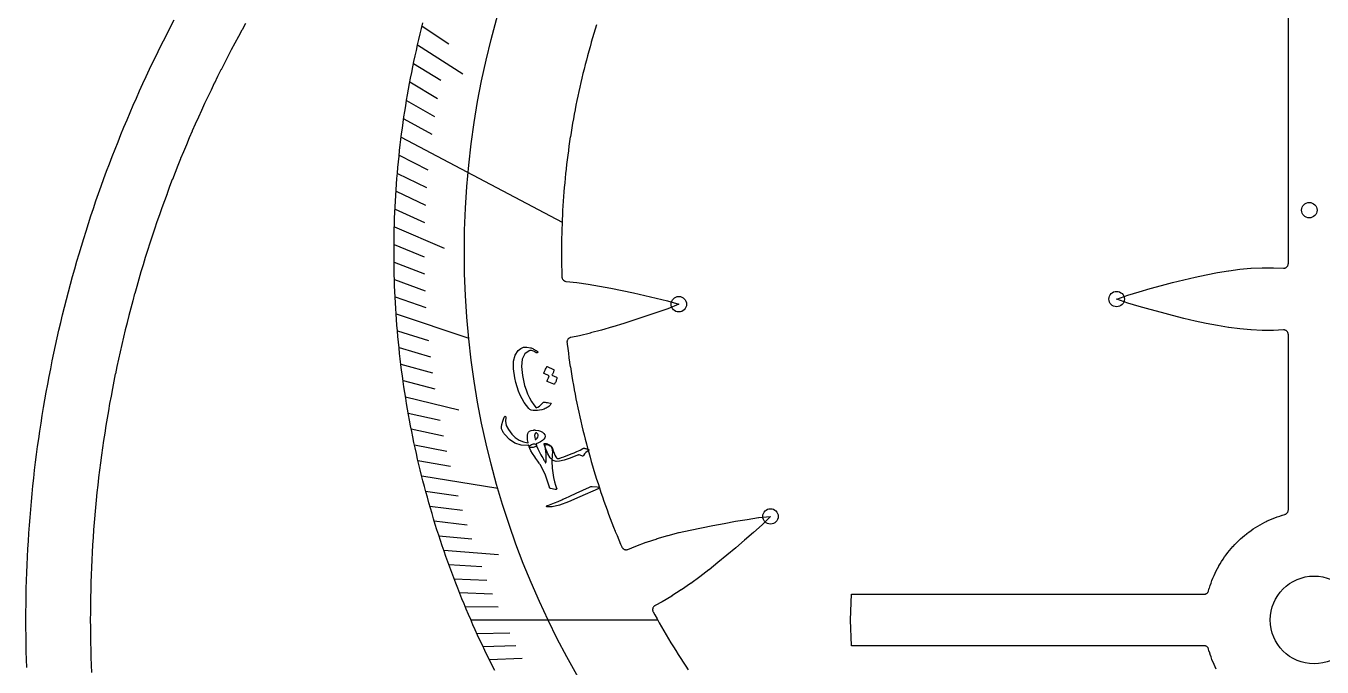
# Model space of a CAD drawing. Header units: millimetres. Extents: x -68 to 68, y -68 to 68.
# Drawn here: x -68 to 0.4, y -2.5 to 31.3 of the extents above; entities that cross this region are included whole.
import ezdxf

# ---------------------------------------------------------------- set-up
doc = ezdxf.new("R2010")
doc.units = ezdxf.units.MM
for name, color, linetype in [('CUT_INNER', 6, 'Continuous'), ('CUT_OUTER', 1, 'Continuous'), ('ENGRAVE', 7, 'Continuous'), ('ENGRAVE_FINE', 8, 'Continuous'), ('TEXT', 5, 'Continuous')]:
    doc.layers.add(name, color=color, linetype=linetype)

msp = doc.modelspace()

# ---------------------------------------------------------------- linework, layer by layer
at = {"layer": 'CUT_INNER'}
for points in [[(-5.1597, -2.5955), (-5.2205, -2.4708), (-5.2219, -2.4681), (-5.2796, -2.342), (-5.2809, -2.3392), (-5.3355, -2.2117), (-5.3367, -2.2089), (-5.3882, -2.0801), (-5.3893, -2.0772), (-5.4376, -1.9472), (-5.4386, -1.9443), (-5.4837, -1.8132), (-5.4847, -1.8103), (-5.5266, -1.6781), (-5.5275, -1.6751), (-5.5665, -1.5405), (-5.5666, -1.5405), (-5.5739, -1.5186), (-5.5841, -1.4958), (-5.5965, -1.4741), (-5.611, -1.4537), (-5.6275, -1.4349), (-5.6458, -1.4179), (-5.6657, -1.4027), (-5.687, -1.3896), (-5.7095, -1.3788), (-5.733, -1.3702), (-5.7572, -1.364), (-5.782, -1.3603), (-5.8069, -1.359), (-24.3909, -1.359), (-24.3966, -1.3587), (-24.3972, -1.3531), (-24.4633, -0.0061), (-24.4633, 0.0061), (-24.3972, 1.3531), (-24.3966, 1.3587), (-24.3909, 1.359), (-5.8069, 1.359), (-5.7822, 1.3602), (-5.7577, 1.3639), (-5.7337, 1.37), (-5.7104, 1.3784), (-5.688, 1.3891), (-5.6669, 1.4019), (-5.6471, 1.4168), (-5.6288, 1.4336), (-5.6123, 1.4521), (-5.5978, 1.4721), (-5.5852, 1.4935), (-5.5749, 1.516), (-5.5668, 1.5394), (-5.5275, 1.6752), (-5.5266, 1.6781), (-5.4847, 1.8103), (-5.4837, 1.8132), (-5.4386, 1.9443), (-5.4376, 1.9472), (-5.3893, 2.0772), (-5.3882, 2.0801), (-5.3367, 2.2089), (-5.3355, 2.2117), (-5.2809, 2.3392), (-5.2796, 2.342), (-5.2219, 2.4681), (-5.2205, 2.4708), (-5.1597, 2.5955), (-5.1583, 2.5982), (-5.0945, 2.7213), (-5.093, 2.724), (-5.0261, 2.8455), (-5.0246, 2.8482), (-4.9548, 2.968), (-4.9532, 2.9706), (-4.8805, 3.0887), (-4.8788, 3.0913), (-4.8032, 3.2075), (-4.8015, 3.2101), (-4.723, 3.3245), (-4.7213, 3.327), (-4.64, 3.4394), (-4.6382, 3.4418), (-4.5542, 3.5522), (-4.5523, 3.5546), (-4.4657, 3.6629), (-4.4637, 3.6653), (-4.3744, 3.7714), (-4.3724, 3.7737), (-4.2806, 3.8776), (-4.2785, 3.8799), (-4.1841, 3.9815), (-4.182, 3.9837), (-4.0851, 4.083), (-4.083, 4.0851), (-3.9837, 4.182), (-3.9815, 4.1841), (-3.8799, 4.2785), (-3.8776, 4.2806), (-3.7737, 4.3724), (-3.7714, 4.3744), (-3.6653, 4.4637), (-3.6629, 4.4657), (-3.5546, 4.5523), (-3.5522, 4.5542), (-3.4418, 4.6382), (-3.4394, 4.64), (-3.327, 4.7213), (-3.3245, 4.723), (-3.2101, 4.8015), (-3.2075, 4.8032), (-3.0913, 4.8788), (-3.0887, 4.8805), (-2.9706, 4.9532), (-2.968, 4.9548), (-2.8482, 5.0246), (-2.8455, 5.0261), (-2.724, 5.093), (-2.7213, 5.0945), (-2.5982, 5.1583), (-2.5955, 5.1597), (-2.4708, 5.2205), (-2.4681, 5.2219), (-2.342, 5.2796), (-2.3392, 5.2809), (-2.2117, 5.3355), (-2.2089, 5.3367), (-2.0801, 5.3882), (-2.0772, 5.3893), (-1.9472, 5.4376), (-1.9443, 5.4386), (-1.8132, 5.4837), (-1.8103, 5.4847), (-1.6781, 5.5266), (-1.6751, 5.5275), (-1.5405, 5.5665), (-1.5405, 5.5666), (-1.5186, 5.5739), (-1.4958, 5.5841), (-1.4741, 5.5965), (-1.4537, 5.611), (-1.4349, 5.6275), (-1.4179, 5.6458), (-1.4027, 5.6657), (-1.3896, 5.687), (-1.3788, 5.7095), (-1.3702, 5.733), (-1.364, 5.7572), (-1.3603, 5.782), (-1.359, 5.8069), (-1.359, 15.0526), (-1.3603, 15.0778), (-1.3641, 15.1028), (-1.3704, 15.1273), (-1.3792, 15.151), (-1.3903, 15.1738), (-1.4037, 15.1952), (-1.4192, 15.2152), (-1.4366, 15.2336), (-1.4557, 15.2501), (-1.4765, 15.2646), (-1.4986, 15.2769), (-1.5218, 15.2869), (-1.5459, 15.2945), (-1.5707, 15.2996), (-1.5958, 15.3022), (-1.6211, 15.3023), (-2.1418, 15.277), (-2.148, 15.2768), (-2.7329, 15.2773), (-2.7386, 15.2774), (-3.324, 15.3048), (-3.3293, 15.3052), (-3.9151, 15.3574), (-3.9199, 15.3579), (-4.5063, 15.4328), (-4.5104, 15.4334), (-5.0975, 15.5283), (-5.101, 15.5289), (-5.6886, 15.6414), (-5.6916, 15.642), (-6.2798, 15.7693), (-6.2822, 15.7698), (-6.8709, 15.9093), (-6.8728, 15.9098), (-7.462, 16.0589), (-7.4634, 16.0592), (-8.0526, 16.2154), (-8.6436, 16.3773), (-9.2347, 16.5437), (-9.236, 16.5441), (-9.8226, 16.716), (-9.8297, 16.7183), (-10.4111, 16.9272), (-10.4162, 16.9294), (-10.4111, 16.9315), (-9.8297, 17.1404), (-9.8226, 17.1428), (-9.236, 17.3147), (-9.2347, 17.315), (-8.6453, 17.4809), (-8.0546, 17.6428), (-7.4634, 17.7995), (-7.462, 17.7999), (-6.8728, 17.949), (-6.8709, 17.9494), (-6.2822, 18.0889), (-6.2798, 18.0895), (-5.6916, 18.2168), (-5.6886, 18.2174), (-5.101, 18.3298), (-5.0975, 18.3305), (-4.5104, 18.4254), (-4.5063, 18.426), (-3.9199, 18.5008), (-3.9151, 18.5013), (-3.3293, 18.5536), (-3.324, 18.5539), (-2.7386, 18.5814), (-2.7329, 18.5815), (-2.148, 18.5819), (-2.1418, 18.5818), (-1.6211, 18.5565), (-1.5958, 18.5565), (-1.5707, 18.5591), (-1.5459, 18.5643), (-1.5218, 18.5719), (-1.4986, 18.5819), (-1.4765, 18.5942), (-1.4557, 18.6087), (-1.4366, 18.6252), (-1.4192, 18.6435), (-1.4037, 18.6635), (-1.3903, 18.685), (-1.3792, 18.7077), (-1.3704, 18.7314), (-1.3641, 18.7559), (-1.3603, 18.7809), (-1.359, 18.8062), (-1.359, 32.282)], [(-56.3608, 31.4719), (-56.5521, 31.1268), (-56.5529, 31.1255), (-56.7421, 30.7793), (-56.7428, 30.7779), (-56.9299, 30.4305), (-56.9306, 30.4292), (-57.1155, 30.0806), (-57.1162, 30.0793), (-57.299, 29.7296), (-57.2997, 29.7282), (-57.4803, 29.3775), (-57.481, 29.3761), (-57.6595, 29.0242), (-57.6602, 29.0228), (-57.8365, 28.6699), (-57.8372, 28.6685), (-58.0113, 28.3145), (-58.012, 28.3131), (-58.184, 27.958), (-58.1847, 27.9566), (-58.3544, 27.6004), (-58.3551, 27.5991), (-58.5227, 27.2419), (-58.5233, 27.2405), (-58.6887, 26.8823), (-58.6894, 26.8809), (-58.8526, 26.5217), (-58.8532, 26.5203), (-59.0142, 26.16), (-59.0148, 26.1586), (-59.1736, 25.7974), (-59.1742, 25.796), (-59.3308, 25.4339), (-59.3314, 25.4325), (-59.4857, 25.0693), (-59.4863, 25.0679), (-59.6384, 24.7039), (-59.639, 24.7025), (-59.7889, 24.3375), (-59.7895, 24.3361), (-59.9371, 23.9702), (-59.9377, 23.9687), (-60.0831, 23.6019), (-60.0836, 23.6005), (-60.2267, 23.2328), (-60.2273, 23.2314), (-60.3682, 22.8629), (-60.3687, 22.8614), (-60.5073, 22.492), (-60.5078, 22.4906), (-60.6442, 22.1203), (-60.6447, 22.1189), (-60.7788, 21.7478), (-60.7793, 21.7464), (-60.9111, 21.3745), (-60.9116, 21.373), (-61.0411, 21.0003), (-61.0416, 20.9989), (-61.1688, 20.6254), (-61.1693, 20.6239), (-61.2942, 20.2497), (-61.2947, 20.2482), (-61.4173, 19.8732), (-61.4177, 19.8717), (-61.5381, 19.496), (-61.5385, 19.4945), (-61.6565, 19.118), (-61.657, 19.1165), (-61.7727, 18.7393), (-61.7731, 18.7379), (-61.8865, 18.36), (-61.8869, 18.3585), (-61.998, 17.9799), (-61.9984, 17.9784), (-62.1071, 17.5991), (-62.1075, 17.5977), (-62.2139, 17.2177), (-62.2144, 17.2162), (-62.3184, 16.8357), (-62.3188, 16.8342), (-62.4206, 16.453), (-62.4209, 16.4515), (-62.5203, 16.0696), (-62.5207, 16.0682), (-62.6178, 15.6857), (-62.6181, 15.6842), (-62.7128, 15.3012), (-62.7132, 15.2997), (-62.8055, 14.9161), (-62.8059, 14.9146), (-62.8959, 14.5305), (-62.8962, 14.529), (-62.9838, 14.1443), (-62.9842, 14.1428), (-63.0694, 13.7576), (-63.0698, 13.7561), (-63.1527, 13.3703), (-63.153, 13.3688), (-63.2335, 12.9826), (-63.2338, 12.9811), (-63.312, 12.5943), (-63.3123, 12.5928), (-63.3881, 12.2056), (-63.3884, 12.2041), (-63.4618, 11.8164), (-63.4621, 11.8149), (-63.5331, 11.4268), (-63.5334, 11.4253), (-63.602, 11.0368), (-63.6023, 11.0353), (-63.6685, 10.6463), (-63.6688, 10.6448), (-63.7327, 10.2554), (-63.7329, 10.2539), (-63.7944, 9.8642), (-63.7946, 9.8627), (-63.8537, 9.4726), (-63.8539, 9.4711), (-63.9106, 9.0806), (-63.9108, 9.0791), (-63.9651, 8.6883), (-63.9653, 8.6868), (-64.0172, 8.2956), (-64.0174, 8.2941), (-64.0669, 7.9027), (-64.0671, 7.9012), (-64.1142, 7.5094), (-64.1144, 7.5079), (-64.1591, 7.1159), (-64.1593, 7.1144), (-64.2015, 6.7221), (-64.2017, 6.7205), (-64.2416, 6.328), (-64.2417, 6.3265), (-64.2792, 5.9337), (-64.2793, 5.9322), (-64.3144, 5.5392), (-64.3145, 5.5377), (-64.3472, 5.1445), (-64.3473, 5.1429), (-64.3775, 4.7495), (-64.3776, 4.748), (-64.4055, 4.3544), (-64.4056, 4.3529), (-64.431, 3.9592), (-64.4311, 3.9576), (-64.4541, 3.5638), (-64.4541, 3.5622), (-64.4747, 3.1682), (-64.4748, 3.1667), (-64.4929, 2.7725), (-64.493, 2.771), (-64.5087, 2.3768), (-64.5088, 2.3752), (-64.5221, 1.9809), (-64.5221, 1.9794), (-64.533, 1.585), (-64.5331, 1.5834), (-64.5415, 1.189), (-64.5416, 1.1874), (-64.5476, 0.7929), (-64.5476, 0.7914), (-64.5513, 0.3969), (-64.5513, 0.3953), (-64.5525, 0.0008), (-64.5525, -0.0008), (-64.5513, -0.3953), (-64.5513, -0.3969), (-64.5476, -0.7914), (-64.5476, -0.7929), (-64.5416, -1.1874), (-64.5415, -1.189), (-64.5331, -1.5834), (-64.533, -1.585), (-64.5221, -1.9794), (-64.5221, -1.9809), (-64.5088, -2.3752), (-64.5087, -2.3768), (-64.493, -2.771)], [(-43.2157, -2.67), (-43.3504, -2.4045), (-43.4835, -2.1381), (-43.6149, -1.8708), (-43.7447, -1.6028), (-43.8729, -1.334), (-43.9994, -1.0644), (-44.1242, -0.7941), (-44.2474, -0.5229), (-44.3689, -0.2511), (-44.4887, 0.0215), (-44.6069, 0.2949), (-44.7234, 0.5689), (-44.8382, 0.8437), (-44.9513, 1.1192), (-45.0628, 1.3954), (-45.1725, 1.6722), (-45.2805, 1.9497), (-45.3869, 2.2279), (-45.4915, 2.5067), (-45.5944, 2.7861), (-45.6956, 3.0662), (-45.795, 3.3469), (-45.8928, 3.6282), (-45.9888, 3.9101), (-46.0831, 4.1925), (-46.1756, 4.4756), (-46.2664, 4.7592), (-46.3555, 5.0434), (-46.4428, 5.3281), (-46.5284, 5.6133), (-46.6122, 5.8991), (-46.6943, 6.1853), (-46.7746, 6.4721), (-46.8531, 6.7593), (-46.9299, 7.047), (-47.005, 7.3352), (-47.0782, 7.6239), (-47.1497, 7.913), (-47.2194, 8.2025), (-47.2873, 8.4924), (-47.3534, 8.7828), (-47.4178, 9.0735), (-47.4804, 9.3647), (-47.5412, 9.6562), (-47.6002, 9.9481), (-47.6574, 10.2404), (-47.7128, 10.5329), (-47.7664, 10.8259), (-47.8182, 11.1191), (-47.8682, 11.4127), (-47.9164, 11.7066), (-47.9628, 12.0007), (-48.0074, 12.2951), (-48.0502, 12.5898), (-48.0912, 12.8848), (-48.1304, 13.18), (-48.1678, 13.4754), (-48.2033, 13.7711), (-48.2371, 14.067), (-48.269, 14.3631), (-48.2991, 14.6593), (-48.3274, 14.9558), (-48.3538, 15.2524), (-48.3785, 15.5492), (-48.4013, 15.8461), (-48.4223, 16.1431), (-48.4415, 16.4403), (-48.4588, 16.7376), (-48.4744, 17.035), (-48.4881, 17.3325), (-48.4999, 17.63), (-48.51, 17.9276), (-48.5182, 18.2253), (-48.5246, 18.5231), (-48.5292, 18.8208), (-48.5319, 19.1186), (-48.5329, 19.4164), (-48.5319, 19.7142), (-48.5292, 20.012), (-48.5246, 20.3097), (-48.5183, 20.6074), (-48.51, 20.9051), (-48.5, 21.2027), (-48.4881, 21.5003), (-48.4744, 21.7978), (-48.4589, 22.0952), (-48.4416, 22.3925), (-48.4224, 22.6896), (-48.4014, 22.9867), (-48.3786, 23.2836), (-48.354, 23.5804), (-48.3275, 23.877), (-48.2992, 24.1734), (-48.2691, 24.4697), (-48.2372, 24.7658), (-48.2035, 25.0617), (-48.168, 25.3573), (-48.1306, 25.6528), (-48.0914, 25.948), (-48.0505, 26.2429), (-48.0077, 26.5376), (-47.9631, 26.8321), (-47.9167, 27.1262), (-47.8685, 27.4201), (-47.8185, 27.7137), (-47.7667, 28.0069), (-47.7131, 28.2998), (-47.6577, 28.5924), (-47.6005, 28.8847), (-47.5415, 29.1766), (-47.4807, 29.4681), (-47.4181, 29.7593), (-47.3538, 30.05), (-47.2876, 30.3404), (-47.2197, 30.6303), (-47.15, 30.9198), (-47.0786, 31.2089), (-47.0053, 31.4976)], [(-37.8459, 31.4059), (-37.9183, 31.1749), (-37.9187, 31.1734), (-37.9897, 30.942), (-37.9901, 30.9405), (-38.0597, 30.7087), (-38.0601, 30.7072), (-38.1283, 30.4749), (-38.1287, 30.4735), (-38.1954, 30.2408), (-38.1958, 30.2393), (-38.2611, 30.0062), (-38.2615, 30.0047), (-38.3253, 29.7712), (-38.3257, 29.7698), (-38.3881, 29.5359), (-38.3885, 29.5344), (-38.4495, 29.3002), (-38.4499, 29.2987), (-38.5094, 29.064), (-38.5098, 29.0626), (-38.5679, 28.8276), (-38.5683, 28.8261), (-38.6249, 28.5907), (-38.6253, 28.5893), (-38.6805, 28.3536), (-38.6808, 28.3521), (-38.7346, 28.1161), (-38.7349, 28.1146), (-38.7872, 27.8782), (-38.7875, 27.8767), (-38.8384, 27.6401), (-38.8387, 27.6386), (-38.8881, 27.4016), (-38.8884, 27.4001), (-38.9364, 27.1629), (-38.9367, 27.1614), (-38.9832, 26.9238), (-38.9835, 26.9223), (-39.0285, 26.6845), (-39.0288, 26.683), (-39.0724, 26.4449), (-39.0726, 26.4433), (-39.1148, 26.205), (-39.115, 26.2035), (-39.1557, 25.9648), (-39.1559, 25.9633), (-39.1951, 25.7245), (-39.1953, 25.723), (-39.2331, 25.4839), (-39.2333, 25.4823), (-39.2696, 25.243), (-39.2698, 25.2415), (-39.3046, 25.0019), (-39.3048, 25.0004), (-39.3381, 24.7607), (-39.3383, 24.7592), (-39.3701, 24.5192), (-39.3703, 24.5177), (-39.4007, 24.2775), (-39.4009, 24.276), (-39.4298, 24.0357), (-39.43, 24.0342), (-39.4574, 23.7937), (-39.4575, 23.7921), (-39.4835, 23.5515), (-39.4837, 23.5499), (-39.5081, 23.3091), (-39.5083, 23.3076), (-39.5313, 23.0666), (-39.5314, 23.0651), (-39.5529, 22.824), (-39.553, 22.8225), (-39.5731, 22.5812), (-39.5732, 22.5797), (-39.5917, 22.3384), (-39.5918, 22.3368), (-39.6089, 22.0954), (-39.609, 22.0939), (-39.6246, 21.8523), (-39.6247, 21.8508), (-39.6388, 21.6091), (-39.6389, 21.6076), (-39.6515, 21.3659), (-39.6516, 21.3643), (-39.6627, 21.1225), (-39.6628, 21.121), (-39.6724, 20.8791), (-39.6725, 20.8776), (-39.6806, 20.6357), (-39.6807, 20.6341), (-39.6874, 20.3922), (-39.6874, 20.3906), (-39.6926, 20.1486), (-39.6926, 20.1471), (-39.6964, 19.9051), (-39.6964, 19.9035), (-39.6986, 19.6615), (-39.6986, 19.66), (-39.6994, 19.4179), (-39.6994, 19.4164), (-39.6986, 19.1743), (-39.6986, 19.1728), (-39.6964, 18.9307), (-39.6964, 18.9292), (-39.6926, 18.6872), (-39.6926, 18.6856), (-39.6874, 18.4436), (-39.6874, 18.4421), (-39.6807, 18.2001), (-39.6806, 18.1986), (-39.6773, 18.0996), (-39.6754, 18.0759), (-39.6712, 18.0525), (-39.6648, 18.0297), (-39.6563, 18.0075), (-39.6458, 17.9862), (-39.6332, 17.966), (-39.6188, 17.9472), (-39.6027, 17.9297), (-39.5849, 17.9139), (-39.5658, 17.8998), (-39.5454, 17.8876), (-39.524, 17.8774), (-39.5016, 17.8693), (-39.4787, 17.8633), (-39.4552, 17.8596), (-38.8914, 17.7966), (-38.8879, 17.7962), (-38.2954, 17.7127), (-38.2925, 17.7122), (-37.6987, 17.6139), (-37.6963, 17.6135), (-37.1014, 17.5031), (-37.0996, 17.5027), (-36.5037, 17.3827), (-36.5023, 17.3824), (-35.9062, 17.2553), (-35.3079, 17.1226), (-34.7094, 16.9854), (-34.7081, 16.9851), (-34.1137, 16.8422), (-34.1065, 16.8402), (-33.5152, 16.66), (-33.5103, 16.6582), (-33.5153, 16.6558), (-34.0858, 16.4186), (-34.0928, 16.4159), (-34.6703, 16.2155), (-34.6715, 16.2151), (-35.2521, 16.0204), (-35.8341, 15.8298), (-36.4169, 15.6442), (-36.4183, 15.6438), (-36.9995, 15.466), (-37.0013, 15.4654), (-37.5825, 15.2972), (-37.5849, 15.2965), (-38.1661, 15.1405), (-38.169, 15.1398), (-38.7504, 14.9986), (-38.7539, 14.9978), (-39.2128, 14.9003), (-39.2366, 14.894), (-39.2597, 14.8854), (-39.2819, 14.8745), (-39.3029, 14.8615), (-39.3225, 14.8465), (-39.3405, 14.8296), (-39.3567, 14.8111), (-39.3711, 14.791), (-39.3834, 14.7696), (-39.3935, 14.7471), (-39.4014, 14.7237), (-39.4069, 14.6997), (-39.4101, 14.6752), (-39.4108, 14.6506), (-39.409, 14.6259), (-39.4009, 14.5583), (-39.4007, 14.5568), (-39.3703, 14.3166), (-39.3701, 14.3151), (-39.3383, 14.0751), (-39.3381, 14.0736), (-39.3048, 13.8339), (-39.3046, 13.8323), (-39.2698, 13.5928), (-39.2696, 13.5913), (-39.2333, 13.352), (-39.2331, 13.3504), (-39.1953, 13.1113), (-39.1951, 13.1098), (-39.1559, 12.871), (-39.1557, 12.8694), (-39.115, 12.6308), (-39.1148, 12.6293), (-39.0726, 12.3909), (-39.0724, 12.3894), (-39.0288, 12.1513), (-39.0285, 12.1498), (-38.9835, 11.912), (-38.9832, 11.9105), (-38.9367, 11.6729), (-38.9364, 11.6714), (-38.8884, 11.4342), (-38.8881, 11.4327), (-38.8387, 11.1957), (-38.8384, 11.1942), (-38.7875, 10.9576), (-38.7872, 10.9561), (-38.7349, 10.7197), (-38.7346, 10.7182), (-38.6808, 10.4822), (-38.6805, 10.4807), (-38.6253, 10.245), (-38.6249, 10.2435), (-38.5683, 10.0082), (-38.5679, 10.0067), (-38.5098, 9.7717), (-38.5094, 9.7702), (-38.4499, 9.5356), (-38.4495, 9.5341), (-38.3885, 9.2999), (-38.3881, 9.2984), (-38.3257, 9.0645), (-38.3253, 9.063), (-38.2615, 8.8296), (-38.2611, 8.8281), (-38.1958, 8.595), (-38.1954, 8.5935), (-38.1287, 8.3608), (-38.1283, 8.3594), (-38.0601, 8.1271), (-38.0597, 8.1256), (-37.9901, 7.8938), (-37.9897, 7.8923), (-37.9187, 7.6609), (-37.9183, 7.6594), (-37.8459, 7.4284), (-37.8454, 7.427), (-37.7716, 7.1964), (-37.7711, 7.195), (-37.6959, 6.9649), (-37.6954, 6.9635), (-37.6188, 6.7338), (-37.6183, 6.7324), (-37.5402, 6.5033), (-37.5397, 6.5018), (-37.4603, 6.2732), (-37.4598, 6.2717), (-37.3789, 6.0436), (-37.3784, 6.0421), (-37.2962, 5.8145), (-37.2957, 5.813), (-37.212, 5.5859), (-37.2115, 5.5844), (-37.1265, 5.3578), (-37.1259, 5.3564), (-37.0395, 5.1303), (-37.0389, 5.1288), (-36.9511, 4.9033), (-36.9506, 4.9018), (-36.8614, 4.6768), (-36.8608, 4.6754), (-36.7702, 4.4509), (-36.7697, 4.4495), (-36.6777, 4.2256), (-36.6771, 4.2242), (-36.5838, 4.0008), (-36.5832, 3.9994), (-36.5238, 3.8597), (-36.5132, 3.8377), (-36.5005, 3.8169), (-36.4858, 3.7974), (-36.4692, 3.7794), (-36.451, 3.7631), (-36.4313, 3.7487), (-36.4102, 3.7363), (-36.3881, 3.726), (-36.3651, 3.7179), (-36.3413, 3.7121), (-36.3172, 3.7086), (-36.2928, 3.7075), (-36.2684, 3.7088), (-36.2442, 3.7125), (-36.2205, 3.7185), (-36.1976, 3.7267), (-35.783, 3.8996), (-35.778, 3.9015), (-35.2261, 4.1048), (-35.2216, 4.1063), (-34.6595, 4.2894), (-34.6555, 4.2907), (-34.0842, 4.4558), (-34.0807, 4.4568), (-33.5014, 4.6064), (-33.4985, 4.6071), (-32.9124, 4.7435), (-32.91, 4.744), (-32.3181, 4.8696), (-32.3162, 4.87), (-31.7198, 4.9872), (-31.7184, 4.9874), (-31.119, 5.0982), (-30.5155, 5.2045), (-29.91, 5.3068), (-29.9087, 5.307), (-29.3049, 5.4024), (-29.2975, 5.4034), (-28.6822, 5.4631), (-28.677, 5.4634), (-28.6808, 5.4592), (-29.117, 5.0218), (-29.1225, 5.0166), (-29.5793, 4.6104), (-29.5803, 4.6095), (-30.0421, 4.2076), (-30.5069, 3.8087), (-30.9743, 3.4142), (-30.9754, 3.4133), (-31.4444, 3.0266), (-31.4458, 3.0254), (-31.9184, 2.6476), (-31.9204, 2.6461), (-32.3977, 2.2795), (-32.4001, 2.2777), (-32.8832, 1.9248), (-32.8861, 1.9227), (-33.3762, 1.5859), (-33.3797, 1.5836), (-33.8778, 1.2652), (-33.8819, 1.2627), (-34.3892, 0.965), (-34.3938, 0.9624), (-34.7605, 0.7675), (-34.7817, 0.7548), (-34.8016, 0.7401), (-34.8199, 0.7235), (-34.8365, 0.7052), (-34.8512, 0.6854), (-34.8639, 0.6641), (-34.8744, 0.6418), (-34.8826, 0.6185), (-34.8885, 0.5945), (-34.8921, 0.57), (-34.8931, 0.5453), (-34.8918, 0.5207), (-34.888, 0.4962), (-34.8818, 0.4723), (-34.8733, 0.4491), (-34.8625, 0.4269), (-34.7798, 0.2754), (-34.779, 0.2741), (-34.6617, 0.0624), (-34.6609, 0.061), (-34.5423, -0.1499), (-34.5415, -0.1513), (-34.4216, -0.3615), (-34.4208, -0.3628), (-34.2996, -0.5723), (-34.2988, -0.5737), (-34.1763, -0.7824), (-34.1755, -0.7837), (-34.0517, -0.9917), (-34.0509, -0.9931), (-33.9258, -1.2003), (-33.925, -1.2016), (-33.7987, -1.4081), (-33.7978, -1.4094), (-33.6702, -1.6151), (-33.6694, -1.6164), (-33.5406, -1.8213), (-33.5397, -1.8226), (-33.4096, -2.0267), (-33.4088, -2.028), (-33.2774, -2.2313), (-33.2766, -2.2325), (-33.1439, -2.435), (-33.1431, -2.4363), (-33.0092, -2.638)]]:
    msp.add_lwpolyline(points, dxfattribs=at)
msp.add_circle((0, 0), 2.315, dxfattribs=at)
at = {"layer": 'CUT_OUTER'}
msp.add_lwpolyline([(-67.9039, -2.5018), (-67.918, -2.0851), (-67.9295, -1.6683), (-67.9385, -1.2515), (-67.9449, -0.8346), (-67.9487, -0.4177), (-67.95, -0.0008), (-67.9487, 0.4162), (-67.9449, 0.8331), (-67.9385, 1.25), (-67.9296, 1.6668), (-67.918, 2.0836), (-67.904, 2.5003), (-67.8874, 2.9169), (-67.8682, 3.3334), (-67.8465, 3.7498), (-67.8222, 4.166), (-67.7953, 4.5821), (-67.7659, 4.9979), (-67.734, 5.4137), (-67.6995, 5.8292), (-67.6625, 6.2445), (-67.6229, 6.6595), (-67.5807, 7.0743), (-67.5361, 7.4888), (-67.4888, 7.9031), (-67.4391, 8.317), (-67.3868, 8.7307), (-67.3319, 9.144), (-67.2746, 9.557), (-67.2147, 9.9696), (-67.1522, 10.3818), (-67.0873, 10.7937), (-67.0198, 11.2051), (-66.9497, 11.6161), (-66.8772, 12.0267), (-66.8022, 12.4368), (-66.7246, 12.8465), (-66.6445, 13.2556), (-66.5619, 13.6643), (-66.4768, 14.0725), (-66.3892, 14.4801), (-66.2991, 14.8872), (-66.2065, 15.2937), (-66.1114, 15.6997), (-66.0139, 16.105), (-65.9138, 16.5098), (-65.8113, 16.9139), (-65.7062, 17.3174), (-65.5987, 17.7202), (-65.4888, 18.1224), (-65.3764, 18.5239), (-65.2615, 18.9247), (-65.1441, 19.3248), (-65.0243, 19.7241), (-64.9021, 20.1227), (-64.7774, 20.5206), (-64.6502, 20.9177), (-64.5207, 21.3139), (-64.3887, 21.7094), (-64.2543, 22.1041), (-64.1174, 22.498), (-63.9782, 22.8909), (-63.8365, 23.2831), (-63.6924, 23.6743), (-63.546, 24.0647), (-63.3971, 24.4542), (-63.2459, 24.8427), (-63.0923, 25.2303), (-62.9363, 25.6169), (-62.7779, 26.0026), (-62.6172, 26.3873), (-62.4541, 26.7711), (-62.2886, 27.1538), (-62.1209, 27.5354), (-61.9507, 27.9161), (-61.7783, 28.2957), (-61.6035, 28.6742), (-61.4264, 29.0517), (-61.247, 29.428), (-61.0653, 29.8033), (-60.8812, 30.1774), (-60.6949, 30.5504), (-60.5063, 30.9222), (-60.3155, 31.2929), (-60.1223, 31.6624)], dxfattribs=at)
at = {"layer": 'ENGRAVE'}
for points in [[(-48.1528, 25.4791), (-39.6682, 20.9896)], [(-48.4229, 16.1525), (-44.592, 14.8746)], [(-47.074, 7.6072), (-43.0564, 6.9579)], [(-44.4794, 0), (-34.6268, 0)]]:
    msp.add_lwpolyline(points, dxfattribs=at)
for centre, radius in [((0, 19.4171), 44.8228), ((-0.2554, 21.6193), 0.4077), ((-10.4171, 16.9294), 0.4077), ((-33.5095, 16.6582), 0.4077), ((-28.6763, 5.4637), 0.4077)]:
    msp.add_circle(centre, radius, dxfattribs=at)
at = {"layer": 'ENGRAVE_FINE'}
for points in [[(-47.0486, 31.3278), (-45.6421, 30.3913)], [(-47.2866, 30.345), (-44.9091, 28.8193)], [(-47.5025, 29.3647), (-46.0609, 28.4736)], [(-47.6966, 28.3875), (-46.2383, 27.5196)], [(-47.8695, 27.4139), (-46.3948, 26.5693)], [(-48.0214, 26.4443), (-46.5308, 25.6234)], [(-48.264, 24.5187), (-46.7428, 23.7459)], [(-48.3554, 23.5636), (-46.8197, 22.8153)], [(-48.4274, 22.6141), (-46.8776, 21.8904)], [(-48.4805, 21.6706), (-46.9171, 20.9718)], [(-48.515, 20.7334), (-45.8824, 19.6084)], [(-48.5313, 19.8029), (-46.9421, 19.1544)], [(-48.5299, 18.8792), (-46.9285, 18.2562)], [(-48.5111, 17.9628), (-46.898, 17.3655)], [(-48.4753, 17.0538), (-46.851, 16.4823)], [(-48.3544, 15.2592), (-46.7092, 14.74)], [(-48.2701, 14.374), (-46.6153, 13.8812)], [(-48.1704, 13.4972), (-46.5064, 13.0309)], [(-48.0558, 12.6289), (-46.383, 12.1893)], [(-47.9265, 11.7693), (-45.119, 11.0799)], [(-47.783, 10.9186), (-46.0944, 10.5328)], [(-47.6256, 10.0769), (-45.9299, 9.7181)], [(-47.4547, 9.2444), (-45.7524, 8.9127)], [(-47.2708, 8.4211), (-45.5624, 8.1167)], [(-46.8649, 6.8027), (-45.1458, 6.5532)], [(-46.6436, 6.0078), (-44.9201, 5.7858)], [(-46.4107, 5.2226), (-44.6832, 5.0282)], [(-46.1664, 4.447), (-44.4354, 4.2803)], [(-45.911, 3.6812), (-43.0145, 3.449)], [(-45.6449, 2.9252), (-43.9086, 2.8139)], [(-45.3683, 2.1791), (-43.6302, 2.0956)], [(-45.0817, 1.4428), (-43.3422, 1.3871)], [(-44.7853, 0.7164), (-43.045, 0.6886)], [(-44.1642, -0.7065), (-42.4239, -0.6787)], [(-43.8401, -1.4031), (-42.1006, -1.3474)], [(-43.5074, -2.0897), (-41.7692, -2.0062)]]:
    msp.add_lwpolyline(points, dxfattribs=at)
at = {"layer": 'TEXT'}
for points in [[(-40.2713, 11.3644), (-40.3011, 11.3297), (-40.3351, 11.2965), (-40.3731, 11.2649), (-40.4153, 11.2347), (-40.4613, 11.2062), (-40.5109, 11.1793), (-40.5641, 11.1541), (-40.6209, 11.1305), (-40.7366, 11.0912), (-40.8537, 11.0634), (-40.972, 11.0474), (-41.0917, 11.0432), (-41.2008, 11.0516), (-41.2917, 11.0726), (-41.3644, 11.1063), (-41.4189, 11.1525), (-41.5449, 11.3092), (-41.6623, 11.4793), (-41.771, 11.6628), (-41.8709, 11.8597), (-41.9612, 12.0699), (-42.0411, 12.2934), (-42.1106, 12.5302), (-42.1694, 12.7801), (-42.2366, 13.2553), (-42.2265, 13.6542), (-42.1414, 13.975), (-41.983, 14.217), (-41.8484, 14.3243), (-41.6966, 14.3843), (-41.5279, 14.3977), (-41.3423, 14.365), (-41.3015, 14.3514), (-41.2595, 14.335), (-41.2164, 14.3159), (-41.172, 14.294), (-41.1266, 14.2694), (-41.0799, 14.2421), (-41.0321, 14.2121), (-40.9831, 14.1794), (-40.969, 14.1682), (-40.9596, 14.1558), (-40.9549, 14.1423), (-40.9549, 14.1277), (-40.9574, 14.1176), (-40.9632, 14.1086), (-40.9724, 14.1007), (-40.985, 14.094), (-40.9972, 14.0901), (-41.0093, 14.0898), (-41.0213, 14.0933), (-41.0333, 14.1006), (-41.0811, 14.1309), (-41.13, 14.1574), (-41.1801, 14.1801), (-41.2312, 14.199), (-41.2792, 14.2103), (-41.3246, 14.214), (-41.3675, 14.2099), (-41.4077, 14.1981), (-41.6306, 14.035), (-41.7657, 13.7627), (-41.8108, 13.3812), (-41.763, 12.8921), (-41.7103, 12.6272), (-41.6462, 12.3773), (-41.571, 12.1424), (-41.4848, 11.9228), (-41.388, 11.7182), (-41.2806, 11.5285), (-41.1629, 11.3539), (-41.035, 11.1943), (-40.952, 11.2288), (-40.8639, 11.2871), (-40.7706, 11.369), (-40.6721, 11.4741), (-40.6616, 11.4789), (-40.641, 11.4823), (-40.6104, 11.4846), (-40.5698, 11.4855), (-40.5655, 11.4845), (-40.5618, 11.4838), (-40.5588, 11.4836), (-40.5564, 11.4838), (-40.5002, 11.4809), (-40.4366, 11.473), (-40.3655, 11.4602), (-40.2869, 11.4425), (-40.2621, 11.4328), (-40.2512, 11.4165), (-40.2543, 11.3937), (-40.2713, 11.3644)], [(-39.9562, 12.8019), (-39.95, 12.7977), (-39.9457, 12.7911), (-39.9431, 12.7821), (-39.9423, 12.7707), (-39.9511, 12.7279), (-39.9617, 12.6862), (-39.9741, 12.6454), (-39.9882, 12.6056), (-40.0043, 12.5665), (-40.0226, 12.5277), (-40.043, 12.4893), (-40.0657, 12.4513), (-40.0733, 12.4434), (-40.082, 12.439), (-40.0919, 12.438), (-40.1029, 12.4406), (-40.4569, 12.5831), (-40.4621, 12.5878), (-40.4634, 12.5958), (-40.461, 12.6071), (-40.4548, 12.6217), (-40.4485, 12.632), (-40.4403, 12.6485), (-40.4301, 12.6712), (-40.418, 12.7), (-40.4037, 12.7352), (-40.3869, 12.7772), (-40.3677, 12.8258), (-40.346, 12.8812), (-40.6201, 12.9984), (-40.6289, 13.0044), (-40.6322, 13.0135), (-40.6301, 13.0255), (-40.6224, 13.0405), (-40.6158, 13.0535), (-40.606, 13.0739), (-40.593, 13.1017), (-40.5769, 13.1368), (-40.5575, 13.1798), (-40.5351, 13.2312), (-40.5096, 13.2909), (-40.4809, 13.3589), (-40.4756, 13.3663), (-40.4697, 13.3701), (-40.4632, 13.3702), (-40.4562, 13.3668), (-40.1171, 13.2122), (-40.111, 13.2079), (-40.1067, 13.2012), (-40.1042, 13.1921), (-40.1035, 13.1807), (-40.1097, 13.1446), (-40.1178, 13.1093), (-40.1279, 13.0746), (-40.1399, 13.0407), (-40.1537, 13.0075), (-40.169, 12.9751), (-40.1857, 12.9434), (-40.2038, 12.9126)], [(-41.4687, 9.2136), (-41.8349, 9.2296), (-42.162, 9.329), (-42.4494, 9.5128), (-42.6961, 9.7813), (-42.7237, 9.8207), (-42.7493, 9.8599), (-42.7729, 9.899), (-42.7946, 9.938), (-42.814, 9.9767), (-42.8307, 10.0149), (-42.8448, 10.0524), (-42.8563, 10.0895), (-42.8639, 10.1863), (-42.8438, 10.321), (-42.7957, 10.4932), (-42.7191, 10.7024), (-42.7066, 10.7257), (-42.6931, 10.7407), (-42.6783, 10.7473), (-42.6625, 10.7458), (-42.6488, 10.7378), (-42.6408, 10.7252), (-42.6384, 10.7081), (-42.6417, 10.6865), (-42.6617, 10.4817), (-42.6157, 10.266), (-42.5034, 10.0404), (-42.3248, 9.8061), (-42.1367, 9.6257), (-41.9321, 9.4892), (-41.7114, 9.3963), (-41.4749, 9.3467), (-41.4675, 9.3493), (-41.4621, 9.3531), (-41.4587, 9.3582), (-41.4572, 9.3644), (-41.4839, 9.5122), (-41.4968, 9.6404), (-41.4958, 9.7487), (-41.4812, 9.8372), (-41.4441, 9.9115), (-41.3817, 9.9669), (-41.2941, 10.0035), (-41.1815, 10.0215), (-41.1662, 10.0225), (-41.1506, 10.023), (-41.1346, 10.0231), (-41.1182, 10.0227), (-41.1011, 10.0219), (-41.0832, 10.0207), (-41.0644, 10.0192), (-41.0446, 10.0174), (-40.9143, 9.9956), (-40.802, 9.9589), (-40.7074, 9.9075), (-40.6307, 9.8411), (-40.5796, 9.767), (-40.5623, 9.6921), (-40.5786, 9.6161), (-40.6287, 9.539), (-40.7059, 9.4632), (-40.8007, 9.3967), (-40.9132, 9.3395), (-41.0433, 9.2916), (-41.0412, 9.2834), (-41.0388, 9.2755), (-41.0362, 9.2679), (-41.0335, 9.2607), (-41.0307, 9.2534), (-41.0282, 9.2459), (-41.0258, 9.238), (-41.0236, 9.2298), (-41.0226, 9.2), (-41.035, 9.1735), (-41.0608, 9.1504), (-41.1002, 9.1305), (-41.1451, 9.1151), (-41.1917, 9.1043), (-41.24, 9.098), (-41.2899, 9.0965), (-41.335, 9.0995), (-41.3686, 9.1071), (-41.3906, 9.1193), (-41.4011, 9.136), (-41.421, 9.2163), (-41.4286, 9.215), (-41.4391, 9.2141), (-41.4525, 9.2136), (-41.4687, 9.2136)], [(-41.0528, 9.529), (-40.9873, 9.5913), (-40.945, 9.6522), (-40.926, 9.712), (-40.9302, 9.7705), (-40.947, 9.8022), (-40.9681, 9.8289), (-40.9935, 9.8508), (-41.0233, 9.8679), (-41.038, 9.8722), (-41.0523, 9.87), (-41.0661, 9.8612), (-41.0796, 9.8459), (-41.1072, 9.7939), (-41.1182, 9.7251), (-41.1126, 9.6397), (-41.0901, 9.5378), (-41.0855, 9.5278), (-41.0778, 9.523), (-41.0669, 9.5234), (-41.0528, 9.529)], [(-40.1884, 8.7109), (-40.1997, 8.6023), (-40.2065, 8.4904), (-40.2088, 8.375), (-40.2065, 8.2564), (-40.2, 8.1348), (-40.1898, 8.0109), (-40.1757, 7.8846), (-40.1577, 7.7559), (-40.1161, 7.5091), (-40.0685, 7.2934), (-40.0152, 7.1088), (-39.9568, 6.9555), (-39.9516, 6.9387), (-39.9514, 6.9236), (-39.9562, 6.9104), (-39.966, 6.8989), (-39.9792, 6.89), (-39.994, 6.8845), (-40.0104, 6.8824), (-40.0285, 6.8838), (-40.2831, 6.9394), (-40.3042, 6.9462), (-40.3203, 6.9584), (-40.3313, 6.9761), (-40.3374, 6.9993), (-40.4316, 7.3301), (-40.5447, 7.6402), (-40.6772, 7.9301), (-40.8295, 8.2001), (-40.8382, 8.2151), (-40.8544, 8.2403), (-40.8781, 8.2759), (-40.9092, 8.3218), (-40.9478, 8.3781), (-40.9938, 8.4448), (-41.0472, 8.5219), (-41.1078, 8.6097), (-41.222, 8.7811), (-41.3089, 8.9269), (-41.3689, 9.0467), (-41.4022, 9.1402), (-41.3994, 9.1667), (-41.3784, 9.1955), (-41.3393, 9.2264), (-41.282, 9.2595), (-41.1843, 9.2944), (-41.1094, 9.3009), (-41.0573, 9.279), (-41.0278, 9.2287), (-40.9989, 9.1484), (-40.9486, 9.0362), (-40.8766, 8.8924), (-40.7825, 8.7175), (-40.7344, 8.6296), (-40.692, 8.5528), (-40.6554, 8.4871), (-40.6248, 8.4323), (-40.6001, 8.3888), (-40.5815, 8.3567), (-40.5691, 8.3361), (-40.5628, 8.3268), (-40.5598, 8.3234), (-40.5572, 8.3205), (-40.555, 8.3181), (-40.5533, 8.3161), (-40.5518, 8.3142), (-40.5506, 8.3123), (-40.5496, 8.3104), (-40.5489, 8.3083), (-40.5393, 8.2974), (-40.5317, 8.2941), (-40.5263, 8.2987), (-40.5231, 8.311), (-40.5141, 8.3637), (-40.5075, 8.4185), (-40.5034, 8.4754), (-40.5017, 8.5344), (-40.5022, 8.5955), (-40.5046, 8.6588), (-40.5088, 8.7243), (-40.5149, 8.7921), (-40.522, 8.8583), (-40.5303, 8.9234), (-40.5399, 8.9873), (-40.5508, 9.05), (-40.563, 9.1109), (-40.5767, 9.1696), (-40.592, 9.2259), (-40.6089, 9.2799), (-40.6106, 9.2946), (-40.6075, 9.3056), (-40.5997, 9.3127), (-40.5871, 9.3162), (-40.5628, 9.3148), (-40.5386, 9.3117), (-40.5146, 9.307), (-40.4907, 9.3006), (-40.4664, 9.293), (-40.4414, 9.2844), (-40.4157, 9.275), (-40.3891, 9.2646), (-40.3376, 9.2404), (-40.2958, 9.2137), (-40.2639, 9.1846), (-40.2418, 9.153), (-40.2073, 9.0678), (-40.1869, 8.9658), (-40.1807, 8.8468), (-40.1884, 8.7109)], [(-39.8196, 8.5256), (-39.7035, 8.567), (-39.5817, 8.6119), (-39.4542, 8.6601), (-39.321, 8.7116), (-39.1815, 8.7669), (-39.0354, 8.8263), (-38.8827, 8.8897), (-38.7232, 8.9571), (-38.5668, 9.0501), (-38.5447, 9.0565), (-38.5229, 9.0597), (-38.5013, 9.0598), (-38.48, 9.0565), (-38.4688, 9.0541), (-38.454, 9.0504), (-38.4355, 9.0452), (-38.4132, 9.0388), (-38.3871, 9.0312), (-38.3569, 9.023), (-38.3227, 9.014), (-38.2843, 9.0043), (-38.2717, 9.0007), (-38.2618, 8.9947), (-38.2545, 8.9865), (-38.25, 8.9759), (-38.2496, 8.9663), (-38.2537, 8.9571), (-38.2624, 8.9481), (-38.2755, 8.9396), (-38.3493, 8.8904), (-38.4175, 8.8311), (-38.48, 8.7615), (-38.5369, 8.6817), (-38.5533, 8.6609), (-38.5723, 8.6495), (-38.5939, 8.6475), (-38.6181, 8.6548), (-38.7606, 8.7046), (-38.7771, 8.7072), (-38.7976, 8.7061), (-38.822, 8.7012), (-38.8504, 8.6926), (-39.2413, 8.5367), (-39.5603, 8.4292), (-39.8075, 8.371), (-39.983, 8.3624), (-40.143, 8.419), (-40.289, 8.554), (-40.4204, 8.7678), (-40.5358, 9.0604), (-40.5581, 9.1743), (-40.5368, 9.2385), (-40.4722, 9.2531), (-40.3642, 9.2183), (-40.3493, 9.2112), (-40.3348, 9.2044), (-40.3206, 9.1977), (-40.3067, 9.1913), (-40.2931, 9.185), (-40.2798, 9.1789), (-40.2669, 9.173), (-40.2543, 9.1674), (-40.2291, 9.1519), (-40.2086, 9.1309), (-40.1927, 9.1043), (-40.1814, 9.0723), (-40.1386, 8.9264), (-40.0947, 8.7994), (-40.0499, 8.6914), (-40.0043, 8.6023), (-39.9695, 8.5545), (-39.9271, 8.5258), (-39.8771, 8.5162), (-39.8196, 8.5256)], [(-37.8143, 7.0194), (-37.7271, 7.0072), (-37.6909, 6.9862), (-37.7059, 6.9565), (-37.7719, 6.9178), (-38.7358, 6.4979), (-39.3272, 6.2395), (-39.8098, 6.064), (-40.1844, 5.9728), (-40.4512, 5.967), (-40.4755, 5.9742), (-40.4902, 5.9828), (-40.4952, 5.9929), (-40.4906, 6.0044), (-40.4811, 6.0156), (-40.4673, 6.0259), (-40.4493, 6.0353), (-40.4271, 6.0438), (-40.2513, 6.1019), (-40.0676, 6.1718), (-39.8759, 6.2532), (-39.6762, 6.3461), (-39.6236, 6.3693), (-39.4822, 6.4335), (-39.2518, 6.5384), (-38.9322, 6.6836), (-38.2249, 7.01), (-38.1864, 7.0246), (-38.1497, 7.0344), (-38.1147, 7.0393), (-38.0816, 7.0393)]]:
    msp.add_lwpolyline(points, close=True, dxfattribs=at)

doc.saveas('drawing.dxf')
